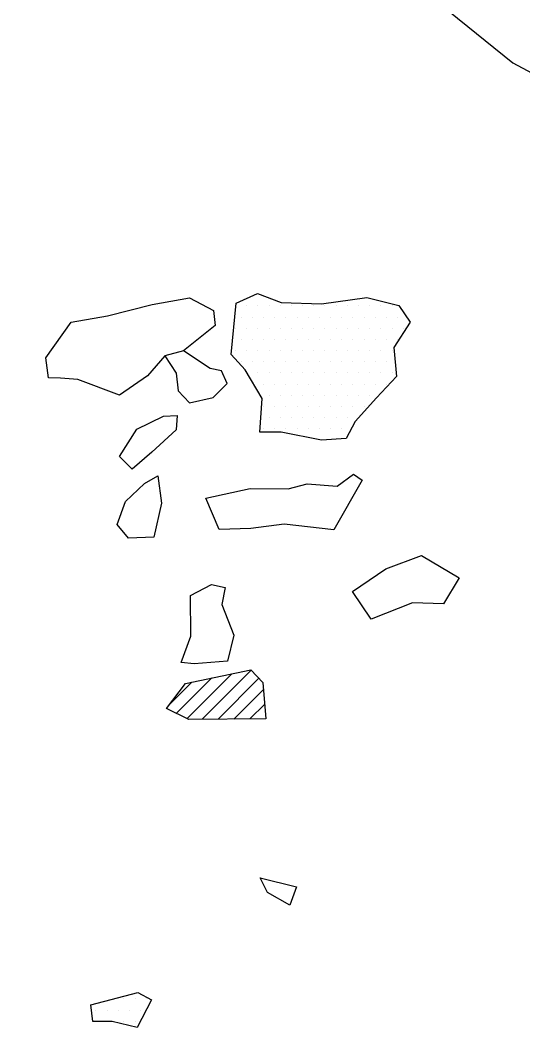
# Model space of a CAD drawing. Header units: metres. Extents: x -905 to -497, y -1456 to -991.
# Drawn here: x -628.5 to -572.1, y -1375.4 to -1261.8 of the extents above; entities that cross this region are included whole.
import ezdxf

# ---------------------------------------------------------------- set-up
doc = ezdxf.new("R2010")
doc.units = ezdxf.units.M
doc.header["$LTSCALE"] = 25
doc.header["$MEASUREMENT"] = 0
doc.layers.get('0').update_dxf_attribs({"linetype": 'CONTINUOUS'})
for name, color, linetype in [('BEFUND', 1, 'CONTINUOUS'), ('FEUER', 1, 'CONTINUOUS'), ('STEINE', 4, 'CONTINUOUS'), ('STEINESCHRAFF', 4, 'CONTINUOUS')]:
    doc.layers.add(name, color=color, linetype=linetype)

# ---------------------------------------------------------------- blocks, each defined once
blk = doc.blocks.new('*X15')
at = {"color": 0}
for p, q in [((-609.81, -1339.89), (-604.8, -1334.89)), ((-608.12, -1339.98), (-602.62, -1334.48)), ((-611.74, -1338.29), (-609.28, -1335.83)), ((-610.99, -1339.31), (-607.04, -1335.36)), ((-606.34, -1339.96), (-601.77, -1335.4)), ((-604.56, -1339.95), (-601.27, -1336.66)), ((-602.78, -1339.94), (-601.12, -1338.28)), ((-601, -1339.93), (-600.98, -1339.91)), ((-681.97, -1383.78), (-675.79, -1377.59)), ((-681.95, -1385.52), (-674.05, -1377.62)), ((-681.72, -1387.06), (-672.89, -1378.23)), ((-681.97, -1382.01), (-678.79, -1378.82)), ((-681.98, -1380.24), (-681.37, -1379.64)), ((-681.5, -1388.6), (-672.36, -1379.47)), ((-587.05, -1380.78), (-586.05, -1379.78)), ((-585.87, -1381.36), (-584.83, -1380.32)), ((-681.27, -1390.15), (-671.93, -1380.81)), ((-584.69, -1381.95), (-584.25, -1381.51)), ((-681.05, -1391.69), (-671.68, -1382.32)), ((-638.58, -1384.57), (-636.73, -1382.72)), ((-632.39, -1383.69), (-631.21, -1382.51)), ((-583.75, -1382.78), (-583.12, -1382.15)), ((-583.07, -1383.87), (-581.74, -1382.54)), ((-680.82, -1393.23), (-671.43, -1383.84)), ((-639.18, -1386.95), (-635.57, -1383.33)), ((-631.91, -1384.98), (-630.24, -1383.31)), ((-639.31, -1388.84), (-634.79, -1384.32)), ((-630.8, -1385.64), (-630.13, -1384.96)), ((-678.81, -1392.99), (-671.03, -1385.21)), ((-674.53, -1390.48), (-670.29, -1386.24)), ((-639.25, -1390.55), (-634.02, -1385.32)), ((-604.55, -1389.43), (-600.85, -1385.74)), ((-603.3, -1389.96), (-599.16, -1385.81)), ((-602.06, -1390.49), (-597.47, -1385.89)), ((-600.82, -1391.02), (-595.18, -1385.37)), ((-599.58, -1391.54), (-594.08, -1386.04)), ((-671.93, -1389.64), (-669.55, -1387.26)), ((-638.36, -1391.43), (-633.31, -1386.38)), ((-605, -1388.12), (-603.23, -1386.35)), ((-598.28, -1392.01), (-592.97, -1386.7)), ((-581.68, -1389.55), (-579.41, -1387.28)), ((-580.42, -1390.06), (-577.61, -1387.25)), ((-670.37, -1389.85), (-668.93, -1388.41)), ((-637.19, -1392.03), (-632.78, -1387.62)), ((-582.4, -1388.5), (-581.68, -1387.78)), ((-635.98, -1392.58), (-632.54, -1389.15)), ((-596.86, -1392.35), (-593.05, -1388.55)), ((-587.49, -1390.06), (-586.92, -1389.48)), ((-586.75, -1391.09), (-585.22, -1389.55)), ((-586.01, -1392.12), (-584.01, -1390.11)), ((-579.12, -1390.52), (-578.47, -1389.88)), ((-634.47, -1392.84), (-632.67, -1391.05)), ((-595.43, -1392.69), (-593.8, -1391.06)), ((-585.28, -1393.15), (-583.89, -1391.76)), ((-676.26, -1397.51), (-671.61, -1392.86)), ((-674.4, -1393.88), (-672.77, -1392.25)), ((-674.87, -1397.89), (-670.45, -1393.47)), ((-673.48, -1398.27), (-669.29, -1394.08)), ((-605.09, -1395.28), (-603.57, -1393.76)), ((-672.1, -1398.65), (-668.13, -1394.69)), ((-670.71, -1399.03), (-666.98, -1395.3)), ((-605.19, -1397.15), (-602.45, -1394.4)), ((-604.32, -1398.04), (-601.55, -1395.28)), ((-669.34, -1399.43), (-665.81, -1395.9)), ((-603.37, -1398.87), (-600.93, -1396.43)), ((-667.99, -1399.85), (-664.64, -1396.49)), ((-666.64, -1400.26), (-663.47, -1397.09)), ((-665.29, -1400.68), (-662.3, -1397.69)), ((-663.93, -1401.09), (-661.12, -1398.28)), ((-662.58, -1401.51), (-659.78, -1398.71)), ((-601.64, -1398.9), (-600.75, -1398.01)), ((-661.03, -1401.72), (-658.43, -1399.12)), ((-659.36, -1401.82), (-657.08, -1399.54)), ((-610.53, -1406.03), (-604.35, -1399.84)), ((-610.16, -1403.88), (-605.29, -1399.02)), ((-603.46, -1398.96), (-603.37, -1398.87)), ((-602.83, -1400.1), (-601.64, -1398.9)), ((-602.2, -1401.23), (-599.81, -1398.84)), ((-657.69, -1401.92), (-656.21, -1400.44)), ((-609.37, -1406.64), (-603.4, -1400.67)), ((-597.96, -1404.06), (-594.67, -1400.78)), ((-656.02, -1402.02), (-655.13, -1401.12)), ((-608.22, -1407.25), (-602.46, -1401.49)), ((-606.74, -1407.54), (-601.68, -1402.48)), ((-597.07, -1404.94), (-594.32, -1402.18)), ((-605.03, -1407.59), (-601.64, -1404.2)), ((-594.54, -1405.94), (-592.31, -1403.71)), ((-593.73, -1406.91), (-592.38, -1405.55)), ((-590.77, -1405.71), (-589.74, -1404.68)), ((-602.54, -1406.87), (-601.59, -1405.93)), ((-590.24, -1406.95), (-588.99, -1405.7)), ((-589.1, -1407.58), (-588.71, -1407.19))]:
    blk.add_line(p, q, dxfattribs=at)
blk = doc.blocks.new('*X20')
at = {"color": 0}
for p, q in [((-603.125, -1293.75), (-603.125, -1293.75)), ((-601.875, -1293.75), (-601.875, -1293.75)), ((-600.625, -1293.75), (-600.625, -1293.75)), ((-599.375, -1293.75), (-599.375, -1293.75)), ((-598.125, -1293.75), (-598.125, -1293.75)), ((-596.875, -1293.75), (-596.875, -1293.75)), ((-595.625, -1293.75), (-595.625, -1293.75)), ((-594.375, -1293.75), (-594.375, -1293.75)), ((-593.125, -1293.75), (-593.125, -1293.75)), ((-591.875, -1293.75), (-591.875, -1293.75)), ((-590.625, -1293.75), (-590.625, -1293.75)), ((-589.375, -1293.75), (-589.375, -1293.75)), ((-588.125, -1293.75), (-588.125, -1293.75)), ((-586.875, -1293.75), (-586.875, -1293.75)), ((-603.75, -1295), (-603.75, -1295)), ((-602.5, -1295), (-602.5, -1295)), ((-601.25, -1295), (-601.25, -1295)), ((-600, -1295), (-600, -1295)), ((-598.75, -1295), (-598.75, -1295)), ((-597.5, -1295), (-597.5, -1295)), ((-596.25, -1295), (-596.25, -1295)), ((-595, -1295), (-595, -1295)), ((-593.75, -1295), (-593.75, -1295)), ((-592.5, -1295), (-592.5, -1295)), ((-591.25, -1295), (-591.25, -1295)), ((-590, -1295), (-590, -1295)), ((-588.75, -1295), (-588.75, -1295)), ((-587.5, -1295), (-587.5, -1295)), ((-586.25, -1295), (-586.25, -1295)), ((-604.375, -1296.25), (-604.375, -1296.25)), ((-603.125, -1296.25), (-603.125, -1296.25)), ((-601.875, -1296.25), (-601.875, -1296.25)), ((-600.625, -1296.25), (-600.625, -1296.25)), ((-599.375, -1296.25), (-599.375, -1296.25)), ((-598.125, -1296.25), (-598.125, -1296.25)), ((-596.875, -1296.25), (-596.875, -1296.25)), ((-595.625, -1296.25), (-595.625, -1296.25)), ((-594.375, -1296.25), (-594.375, -1296.25)), ((-593.125, -1296.25), (-593.125, -1296.25)), ((-591.875, -1296.25), (-591.875, -1296.25)), ((-590.625, -1296.25), (-590.625, -1296.25)), ((-589.375, -1296.25), (-589.375, -1296.25)), ((-588.125, -1296.25), (-588.125, -1296.25)), ((-586.875, -1296.25), (-586.875, -1296.25)), ((-585.625, -1296.25), (-585.625, -1296.25)), ((-603.75, -1297.5), (-603.75, -1297.5)), ((-602.5, -1297.5), (-602.5, -1297.5)), ((-601.25, -1297.5), (-601.25, -1297.5)), ((-600, -1297.5), (-600, -1297.5)), ((-598.75, -1297.5), (-598.75, -1297.5)), ((-597.5, -1297.5), (-597.5, -1297.5)), ((-596.25, -1297.5), (-596.25, -1297.5)), ((-595, -1297.5), (-595, -1297.5)), ((-593.75, -1297.5), (-593.75, -1297.5)), ((-592.5, -1297.5), (-592.5, -1297.5)), ((-591.25, -1297.5), (-591.25, -1297.5)), ((-590, -1297.5), (-590, -1297.5)), ((-588.75, -1297.5), (-588.75, -1297.5)), ((-587.5, -1297.5), (-587.5, -1297.5)), ((-586.25, -1297.5), (-586.25, -1297.5)), ((-604.375, -1298.75), (-604.375, -1298.75)), ((-603.125, -1298.75), (-603.125, -1298.75)), ((-601.875, -1298.75), (-601.875, -1298.75)), ((-600.625, -1298.75), (-600.625, -1298.75)), ((-599.375, -1298.75), (-599.375, -1298.75)), ((-598.125, -1298.75), (-598.125, -1298.75)), ((-596.875, -1298.75), (-596.875, -1298.75)), ((-595.625, -1298.75), (-595.625, -1298.75)), ((-594.375, -1298.75), (-594.375, -1298.75)), ((-593.125, -1298.75), (-593.125, -1298.75)), ((-591.875, -1298.75), (-591.875, -1298.75)), ((-590.625, -1298.75), (-590.625, -1298.75)), ((-589.375, -1298.75), (-589.375, -1298.75)), ((-588.125, -1298.75), (-588.125, -1298.75)), ((-586.875, -1298.75), (-586.875, -1298.75)), ((-603.75, -1300), (-603.75, -1300)), ((-602.5, -1300), (-602.5, -1300)), ((-601.25, -1300), (-601.25, -1300)), ((-600, -1300), (-600, -1300)), ((-598.75, -1300), (-598.75, -1300)), ((-597.5, -1300), (-597.5, -1300)), ((-596.25, -1300), (-596.25, -1300)), ((-595, -1300), (-595, -1300)), ((-593.75, -1300), (-593.75, -1300)), ((-592.5, -1300), (-592.5, -1300)), ((-591.25, -1300), (-591.25, -1300)), ((-590, -1300), (-590, -1300)), ((-588.75, -1300), (-588.75, -1300)), ((-587.5, -1300), (-587.5, -1300)), ((-601.875, -1301.25), (-601.875, -1301.25)), ((-600.625, -1301.25), (-600.625, -1301.25)), ((-599.375, -1301.25), (-599.375, -1301.25)), ((-598.125, -1301.25), (-598.125, -1301.25)), ((-596.875, -1301.25), (-596.875, -1301.25)), ((-595.625, -1301.25), (-595.625, -1301.25)), ((-594.375, -1301.25), (-594.375, -1301.25)), ((-593.125, -1301.25), (-593.125, -1301.25)), ((-591.875, -1301.25), (-591.875, -1301.25)), ((-590.625, -1301.25), (-590.625, -1301.25)), ((-589.375, -1301.25), (-589.375, -1301.25)), ((-588.125, -1301.25), (-588.125, -1301.25)), ((-586.875, -1301.25), (-586.875, -1301.25)), ((-601.25, -1302.5), (-601.25, -1302.5)), ((-600, -1302.5), (-600, -1302.5)), ((-598.75, -1302.5), (-598.75, -1302.5)), ((-597.5, -1302.5), (-597.5, -1302.5)), ((-596.25, -1302.5), (-596.25, -1302.5)), ((-595, -1302.5), (-595, -1302.5)), ((-593.75, -1302.5), (-593.75, -1302.5)), ((-592.5, -1302.5), (-592.5, -1302.5)), ((-591.25, -1302.5), (-591.25, -1302.5)), ((-590, -1302.5), (-590, -1302.5)), ((-588.75, -1302.5), (-588.75, -1302.5)), ((-587.5, -1302.5), (-587.5, -1302.5)), ((-600.625, -1303.75), (-600.625, -1303.75)), ((-599.375, -1303.75), (-599.375, -1303.75)), ((-598.125, -1303.75), (-598.125, -1303.75)), ((-596.875, -1303.75), (-596.875, -1303.75)), ((-595.625, -1303.75), (-595.625, -1303.75)), ((-594.375, -1303.75), (-594.375, -1303.75)), ((-593.125, -1303.75), (-593.125, -1303.75)), ((-591.875, -1303.75), (-591.875, -1303.75)), ((-590.625, -1303.75), (-590.625, -1303.75)), ((-589.375, -1303.75), (-589.375, -1303.75)), ((-601.25, -1305), (-601.25, -1305)), ((-600, -1305), (-600, -1305)), ((-598.75, -1305), (-598.75, -1305)), ((-597.5, -1305), (-597.5, -1305)), ((-596.25, -1305), (-596.25, -1305)), ((-595, -1305), (-595, -1305)), ((-593.75, -1305), (-593.75, -1305)), ((-592.5, -1305), (-592.5, -1305)), ((-591.25, -1305), (-591.25, -1305)), ((-590, -1305), (-590, -1305)), ((-600.625, -1306.25), (-600.625, -1306.25)), ((-599.375, -1306.25), (-599.375, -1306.25)), ((-598.125, -1306.25), (-598.125, -1306.25)), ((-596.875, -1306.25), (-596.875, -1306.25)), ((-595.625, -1306.25), (-595.625, -1306.25)), ((-594.375, -1306.25), (-594.375, -1306.25)), ((-593.125, -1306.25), (-593.125, -1306.25)), ((-591.875, -1306.25), (-591.875, -1306.25)), ((-590.625, -1306.25), (-590.625, -1306.25)), ((-601.25, -1307.5), (-601.25, -1307.5)), ((-600, -1307.5), (-600, -1307.5)), ((-598.75, -1307.5), (-598.75, -1307.5)), ((-597.5, -1307.5), (-597.5, -1307.5)), ((-596.25, -1307.5), (-596.25, -1307.5)), ((-595, -1307.5), (-595, -1307.5)), ((-593.75, -1307.5), (-593.75, -1307.5)), ((-592.5, -1307.5), (-592.5, -1307.5)), ((-594.375, -1308.75), (-594.375, -1308.75)), ((-616.875, -1371.25), (-616.875, -1371.25)), ((-615.625, -1371.25), (-615.625, -1371.25)), ((-614.375, -1371.25), (-614.375, -1371.25)), ((-620, -1372.5), (-620, -1372.5)), ((-618.75, -1372.5), (-618.75, -1372.5)), ((-617.5, -1372.5), (-617.5, -1372.5)), ((-616.25, -1372.5), (-616.25, -1372.5)), ((-615, -1372.5), (-615, -1372.5)), ((-619.375, -1373.75), (-619.375, -1373.75)), ((-618.125, -1373.75), (-618.125, -1373.75)), ((-616.875, -1373.75), (-616.875, -1373.75)), ((-615.625, -1373.75), (-615.625, -1373.75))]:
    blk.add_line(p, q, dxfattribs=at)

msp = doc.modelspace()

# ---------------------------------------------------------------- linework, layer by layer
at = {"layer": 'BEFUND'}
msp.add_lwpolyline([(-659.36, -1207.02), (-630.15, -1211.06), (-616.83, -1222.07), (-599.89, -1245.13), (-573.35, -1266.59), (-554.19, -1276.84), (-524.57, -1280.37)], dxfattribs=at)
at = {"layer": 'STEINE'}
for points in [[(-612.29, -1299.35), (-614.22, -1301.58), (-617.37, -1303.72), (-622.04, -1302), (-623.97, -1301.84), (-625.29, -1301.79), (-625.6, -1299.56), (-622.76, -1295.59), (-618.7, -1294.88), (-613.72, -1293.61), (-609.55, -1292.84), (-606.86, -1294.26), (-606.65, -1295.94), (-610.21, -1298.78), (-612.29, -1299.35)], [(-601.66, -1307.87), (-601.41, -1304.11), (-603.3, -1300.91), (-604.87, -1299.19), (-604.32, -1293.44), (-601.93, -1292.38), (-599.29, -1293.39), (-594.77, -1293.54), (-589.69, -1292.82), (-586.13, -1293.73), (-584.86, -1295.56), (-586.69, -1298.41), (-586.38, -1301.66), (-588.61, -1304.05), (-591, -1306.69), (-592.01, -1308.57), (-594.75, -1308.78), (-599.28, -1307.87), (-601.66, -1307.87)], [(-612.29, -1299.35), (-611.02, -1301.27), (-610.81, -1303.26), (-609.54, -1304.58), (-606.9, -1304.01), (-605.33, -1302.44), (-605.94, -1301.02), (-607.21, -1300.76), (-610.21, -1298.78)], [(-616.5, -1311.44), (-617.36, -1310.58), (-615.43, -1307.53), (-612.44, -1306.1), (-610.91, -1306), (-611.01, -1307.63), (-613.75, -1310.12), (-615.94, -1312), (-616.5, -1311.44)], [(-616.34, -1319.72), (-617.61, -1318.2), (-616.7, -1315.61), (-614.56, -1313.62), (-613.09, -1312.76), (-612.68, -1315.81), (-613.54, -1319.62), (-616.34, -1319.72)], [(-607.7, -1315.24), (-602.73, -1314.17), (-598.51, -1314.22), (-596.38, -1313.66), (-593.02, -1313.91), (-591.19, -1312.59), (-590.23, -1313.25), (-593.37, -1318.79), (-598.96, -1318.18), (-602.67, -1318.64), (-606.23, -1318.75), (-607.7, -1315.24)], [(-589.2, -1328.79), (-591.29, -1325.69), (-587.58, -1323.15), (-583.57, -1321.67), (-579.35, -1324.16), (-581.12, -1327.06), (-584.58, -1326.96), (-589.2, -1328.79)], [(-610.48, -1333.64), (-609.37, -1330.69), (-609.42, -1326.12), (-607.09, -1324.9), (-605.56, -1325.25), (-605.92, -1327.13), (-604.59, -1330.58), (-605.3, -1333.48), (-609.01, -1333.79), (-610.48, -1333.64)], [(-600.98, -1339.93), (-609.61, -1339.99), (-612.1, -1338.77), (-609.97, -1335.97), (-602.66, -1334.44), (-601.34, -1335.86), (-600.98, -1339.93)], [(-598.32, -1360.76), (-600.81, -1359.34), (-601.62, -1357.71), (-597.56, -1358.72), (-598.32, -1360.76)], [(-620.36, -1373.78), (-620.56, -1371.9), (-615.33, -1370.53), (-613.8, -1371.34), (-615.38, -1374.44), (-618.17, -1373.78), (-620.36, -1373.78)]]:
    msp.add_lwpolyline(points, dxfattribs=at)

# ---------------------------------------------------------------- block references
at = {"layer": 'FEUER'}
msp.add_blockref('*X15', (0, 0), dxfattribs=at)
at = {"layer": 'STEINESCHRAFF'}
msp.add_blockref('*X20', (0, 0), dxfattribs=at)

doc.saveas('drawing.dxf')
